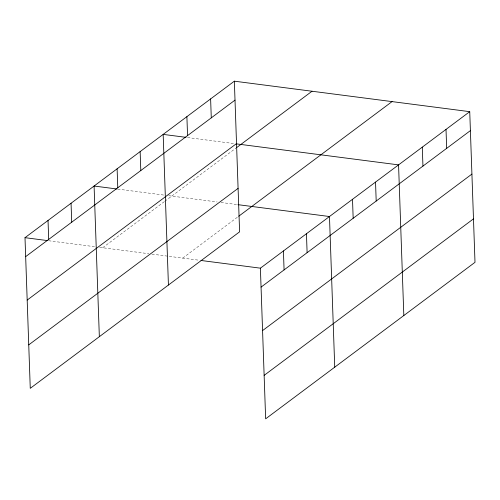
<?xml version="1.0" encoding="UTF-8"?>
<svg xmlns="http://www.w3.org/2000/svg" width="500" height="500" viewBox="0 0 500 500"><rect width="100%" height="100%" fill="white"/><g stroke="black" fill="none" stroke-linecap="round" stroke-linejoin="round"><path stroke-width="0.38" stroke-dasharray="2.5 1.88" d="M102.681 247.738L164.294 201.675M164.919 201.213L235.869 148.169M182.712 258.106L238.106 216.7M187.537 137.544L233.994 143.562M117.694 189.088L164.15 195.106M168.719 195.7L217.169 201.975M221.012 202.475L237.175 204.569M48.606 240.738L95.062 246.75M99.631 247.344L148.85 253.719M151.931 254.119L199.469 260.275"/><path stroke-width="0.75" d="M234.35 81.175L239.606 231.831L30.263 388.331L25 237.675L234.35 81.175L469.738 111.669L475 262.325L265.65 418.825L260.394 268.169L469.738 111.669M25.663 256.625L235.006 100.125M27.181 300.087L236.525 143.588M236.494 147.706L312.025 91.237M28.744 344.869L238.088 188.369M238.725 216.231L392.062 101.606M261.056 287.119L470.4 130.619M262.569 330.581L471.919 174.081M264.137 375.363L473.481 218.863M186.019 137.344L163.169 134.388L168.431 285.038M236.281 143.856L398.562 164.881L403.825 315.531M116.931 188.988L94.087 186.031L99.344 336.688M237.944 204.669L329.475 216.525L334.738 367.181M25 237.675L47.844 240.637M200.987 260.475L260.394 268.169M446.012 129.406L446.675 148.356M422.287 147.144L422.95 166.094M375.531 182.094L376.194 201.044M352.506 199.312L353.169 218.263M306.45 233.738L307.113 252.688M283.419 250.956L284.081 269.906M210.619 98.912L211.281 117.863M186.894 116.65L187.556 135.6M140.144 151.6L140.8 170.55M117.112 168.812L117.775 187.769M71.056 203.244L71.719 222.194M48.031 220.463L48.688 239.412"/></g></svg>
